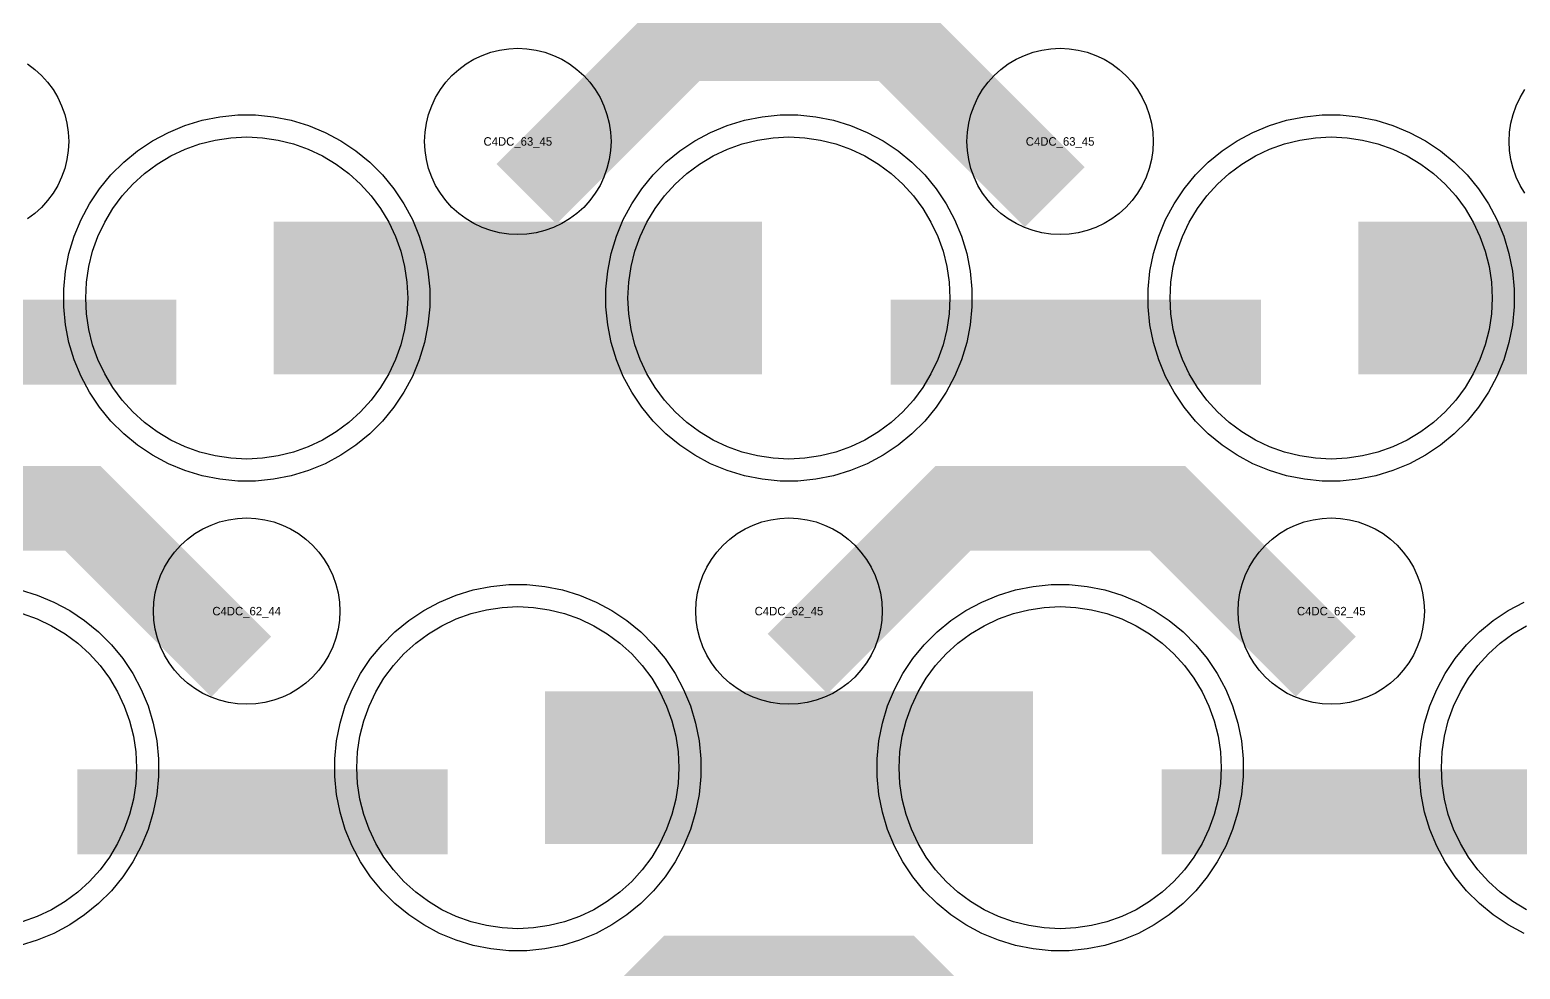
# Model space of a CAD drawing. Extents: x -11880 to 11880, y -14992 to 14992.
# Drawn here: x 2256 to 2695.8, y -6308 to -6030.9 of the extents above; entities that cross this region are included whole.
import ezdxf
from ezdxf.enums import TextEntityAlignment as Align

# ---------------------------------------------------------------- set-up
doc = ezdxf.new("R2010")
doc.units = 0
doc.header["$MEASUREMENT"] = 0
for name, color, linetype in [('GDS_775_DT_237', 138, 'CONTINUOUS'), ('RDL1_FS', 34, 'CONTINUOUS'), ('RDL_BS', 160, 'CONTINUOUS')]:
    doc.layers.add(name, color=color, linetype=linetype)

msp = doc.modelspace()

# ---------------------------------------------------------------- linework, layer by layer
at = {"layer": 'RDL1_FS'}
for points in [[(2320, -6157.539), (2315.343, -6157.31), (2310.732, -6156.626), (2306.209, -6155.494), (2301.819, -6153.922), (2297.605, -6151.93), (2293.605, -6149.532), (2289.86, -6146.754), (2286.406, -6143.624), (2283.276, -6140.17), (2280.498, -6136.425), (2278.1, -6132.425), (2276.108, -6128.211), (2274.536, -6123.821), (2273.404, -6119.298), (2272.72, -6114.687), (2272.491, -6110.03), (2272.72, -6105.373), (2273.404, -6100.762), (2274.536, -6096.239), (2276.108, -6091.849), (2278.1, -6087.635), (2280.498, -6083.635), (2283.276, -6079.89), (2286.406, -6076.436), (2289.86, -6073.306), (2293.605, -6070.528), (2297.605, -6068.13), (2301.819, -6066.138), (2306.209, -6064.566), (2310.732, -6063.434), (2315.343, -6062.75), (2320, -6062.521), (2324.657, -6062.75), (2329.268, -6063.434), (2333.791, -6064.566), (2338.181, -6066.138), (2342.395, -6068.13), (2346.395, -6070.528), (2350.14, -6073.306), (2353.594, -6076.436), (2356.724, -6079.89), (2359.502, -6083.635), (2361.9, -6087.635), (2363.892, -6091.849), (2365.464, -6096.239), (2366.596, -6100.762), (2367.28, -6105.373), (2367.509, -6110.03), (2367.28, -6114.687), (2366.596, -6119.298), (2365.464, -6123.821), (2363.892, -6128.211), (2361.9, -6132.425), (2359.502, -6136.425), (2356.724, -6140.17), (2353.594, -6143.624), (2350.14, -6146.754), (2346.395, -6149.532), (2342.395, -6151.93), (2338.181, -6153.922), (2333.791, -6155.494), (2329.268, -6156.626), (2324.657, -6157.31)], [(2480, -6157.539), (2475.343, -6157.31), (2470.732, -6156.626), (2466.209, -6155.494), (2461.819, -6153.922), (2457.605, -6151.93), (2453.605, -6149.532), (2449.86, -6146.754), (2446.406, -6143.624), (2443.276, -6140.17), (2440.498, -6136.425), (2438.1, -6132.425), (2436.108, -6128.211), (2434.536, -6123.821), (2433.404, -6119.298), (2432.72, -6114.687), (2432.491, -6110.03), (2432.72, -6105.373), (2433.404, -6100.762), (2434.536, -6096.239), (2436.108, -6091.849), (2438.1, -6087.635), (2440.498, -6083.635), (2443.276, -6079.89), (2446.406, -6076.436), (2449.86, -6073.306), (2453.605, -6070.528), (2457.605, -6068.13), (2461.819, -6066.138), (2466.209, -6064.566), (2470.732, -6063.434), (2475.343, -6062.75), (2480, -6062.521), (2484.657, -6062.75), (2489.268, -6063.434), (2493.791, -6064.566), (2498.181, -6066.138), (2502.395, -6068.13), (2506.395, -6070.528), (2510.14, -6073.306), (2513.594, -6076.436), (2516.724, -6079.89), (2519.502, -6083.635), (2521.9, -6087.635), (2523.892, -6091.849), (2525.464, -6096.239), (2526.596, -6100.762), (2527.28, -6105.373), (2527.509, -6110.03), (2527.28, -6114.687), (2526.596, -6119.298), (2525.464, -6123.821), (2523.892, -6128.211), (2521.9, -6132.425), (2519.502, -6136.425), (2516.724, -6140.17), (2513.594, -6143.624), (2510.14, -6146.754), (2506.395, -6149.532), (2502.395, -6151.93), (2498.181, -6153.922), (2493.791, -6155.494), (2489.268, -6156.626), (2484.657, -6157.31)], [(2640, -6157.539), (2635.343, -6157.31), (2630.732, -6156.626), (2626.209, -6155.494), (2621.819, -6153.922), (2617.605, -6151.93), (2613.605, -6149.532), (2609.86, -6146.754), (2606.406, -6143.624), (2603.276, -6140.17), (2600.498, -6136.425), (2598.1, -6132.425), (2596.108, -6128.211), (2594.536, -6123.821), (2593.404, -6119.298), (2592.72, -6114.687), (2592.491, -6110.03), (2592.72, -6105.373), (2593.404, -6100.762), (2594.536, -6096.239), (2596.108, -6091.849), (2598.1, -6087.635), (2600.498, -6083.635), (2603.276, -6079.89), (2606.406, -6076.436), (2609.86, -6073.306), (2613.605, -6070.528), (2617.605, -6068.13), (2621.819, -6066.138), (2626.209, -6064.566), (2630.732, -6063.434), (2635.343, -6062.75), (2640, -6062.521), (2644.657, -6062.75), (2649.268, -6063.434), (2653.791, -6064.566), (2658.181, -6066.138), (2662.395, -6068.13), (2666.395, -6070.528), (2670.14, -6073.306), (2673.594, -6076.436), (2676.724, -6079.89), (2679.502, -6083.635), (2681.9, -6087.635), (2683.892, -6091.849), (2685.464, -6096.239), (2686.596, -6100.762), (2687.28, -6105.373), (2687.509, -6110.03), (2687.28, -6114.687), (2686.596, -6119.298), (2685.464, -6123.821), (2683.892, -6128.211), (2681.9, -6132.425), (2679.502, -6136.425), (2676.724, -6140.17), (2673.594, -6143.624), (2670.14, -6146.754), (2666.395, -6149.532), (2662.395, -6151.93), (2658.181, -6153.922), (2653.791, -6155.494), (2649.268, -6156.626), (2644.657, -6157.31)]]:
    msp.add_lwpolyline(points, close=True, dxfattribs=at)
for points in [[(2328.002, -6110.03, 45, 45, 0), (2400.002, -6110.03, 45, 45, 0)], [(2400.002, -6110.03, 45, 45, 0), (2472.002, -6110.03, 45, 45, 0)], [(2648.002, -6110.03, 45, 45, 0), (2720.002, -6110.03, 45, 45, 0)]]:
    msp.add_lwpolyline(points, format="xyseb", dxfattribs=at)
at = {"layer": 'RDL1_FS', "color": 241, "true_color": 0xf7abae}
for points in [[(2253.791, -6203.126), (2258.181, -6204.698), (2262.395, -6206.69), (2266.395, -6209.088), (2270.14, -6211.866), (2273.594, -6214.996), (2276.724, -6218.45), (2279.502, -6222.195), (2281.9, -6226.195), (2283.892, -6230.409), (2285.464, -6234.799), (2286.596, -6239.322), (2287.28, -6243.933), (2287.509, -6248.59), (2287.28, -6253.247), (2286.596, -6257.858), (2285.464, -6262.381), (2283.892, -6266.771), (2281.9, -6270.985), (2279.502, -6274.985), (2276.724, -6278.73), (2273.594, -6282.184), (2270.14, -6285.314), (2266.395, -6288.092), (2262.395, -6290.49), (2258.181, -6292.482), (2253.791, -6294.054)], [(2697.605, -6290.49), (2693.605, -6288.092), (2689.86, -6285.314), (2686.406, -6282.184), (2683.276, -6278.73), (2680.498, -6274.985), (2678.1, -6270.985), (2676.108, -6266.771), (2674.536, -6262.381), (2673.404, -6257.858), (2672.72, -6253.247), (2672.491, -6248.59), (2672.72, -6243.933), (2673.404, -6239.322), (2674.536, -6234.799), (2676.108, -6230.409), (2678.1, -6226.195), (2680.498, -6222.195), (2683.276, -6218.45), (2686.406, -6214.996), (2689.86, -6211.866), (2693.605, -6209.088), (2697.605, -6206.69)]]:
    msp.add_lwpolyline(points, dxfattribs=at)
for points in [[(2400, -6296.099), (2395.343, -6295.87), (2390.732, -6295.186), (2386.209, -6294.054), (2381.819, -6292.482), (2377.605, -6290.49), (2373.605, -6288.092), (2369.86, -6285.314), (2366.406, -6282.184), (2363.276, -6278.73), (2360.498, -6274.985), (2358.1, -6270.985), (2356.108, -6266.771), (2354.536, -6262.381), (2353.404, -6257.858), (2352.72, -6253.247), (2352.491, -6248.59), (2352.72, -6243.933), (2353.404, -6239.322), (2354.536, -6234.799), (2356.108, -6230.409), (2358.1, -6226.195), (2360.498, -6222.195), (2363.276, -6218.45), (2366.406, -6214.996), (2369.86, -6211.866), (2373.605, -6209.088), (2377.605, -6206.69), (2381.819, -6204.698), (2386.209, -6203.126), (2390.732, -6201.994), (2395.343, -6201.31), (2400, -6201.081), (2404.657, -6201.31), (2409.268, -6201.994), (2413.791, -6203.126), (2418.181, -6204.698), (2422.395, -6206.69), (2426.395, -6209.088), (2430.14, -6211.866), (2433.594, -6214.996), (2436.724, -6218.45), (2439.502, -6222.195), (2441.9, -6226.195), (2443.892, -6230.409), (2445.464, -6234.799), (2446.596, -6239.322), (2447.28, -6243.933), (2447.509, -6248.59), (2447.28, -6253.247), (2446.596, -6257.858), (2445.464, -6262.381), (2443.892, -6266.771), (2441.9, -6270.985), (2439.502, -6274.985), (2436.724, -6278.73), (2433.594, -6282.184), (2430.14, -6285.314), (2426.395, -6288.092), (2422.395, -6290.49), (2418.181, -6292.482), (2413.791, -6294.054), (2409.268, -6295.186), (2404.657, -6295.87)], [(2560, -6296.099), (2555.343, -6295.87), (2550.732, -6295.186), (2546.209, -6294.054), (2541.819, -6292.482), (2537.605, -6290.49), (2533.605, -6288.092), (2529.86, -6285.314), (2526.406, -6282.184), (2523.276, -6278.73), (2520.498, -6274.985), (2518.1, -6270.985), (2516.108, -6266.771), (2514.536, -6262.381), (2513.404, -6257.858), (2512.72, -6253.247), (2512.491, -6248.59), (2512.72, -6243.933), (2513.404, -6239.322), (2514.536, -6234.799), (2516.108, -6230.409), (2518.1, -6226.195), (2520.498, -6222.195), (2523.276, -6218.45), (2526.406, -6214.996), (2529.86, -6211.866), (2533.605, -6209.088), (2537.605, -6206.69), (2541.819, -6204.698), (2546.209, -6203.126), (2550.732, -6201.994), (2555.343, -6201.31), (2560, -6201.081), (2564.657, -6201.31), (2569.268, -6201.994), (2573.791, -6203.126), (2578.181, -6204.698), (2582.395, -6206.69), (2586.395, -6209.088), (2590.14, -6211.866), (2593.594, -6214.996), (2596.724, -6218.45), (2599.502, -6222.195), (2601.9, -6226.195), (2603.892, -6230.409), (2605.464, -6234.799), (2606.596, -6239.322), (2607.28, -6243.933), (2607.509, -6248.59), (2607.28, -6253.247), (2606.596, -6257.858), (2605.464, -6262.381), (2603.892, -6266.771), (2601.9, -6270.985), (2599.502, -6274.985), (2596.724, -6278.73), (2593.594, -6282.184), (2590.14, -6285.314), (2586.395, -6288.092), (2582.395, -6290.49), (2578.181, -6292.482), (2573.791, -6294.054), (2569.268, -6295.186), (2564.657, -6295.87)]]:
    msp.add_lwpolyline(points, close=True, dxfattribs=at)
for points in [[(2408.002, -6248.59, 45, 45, 0), (2480.002, -6248.59, 45, 45, 0)], [(2480.002, -6248.59, 45, 45, 0), (2552.002, -6248.59, 45, 45, 0)]]:
    msp.add_lwpolyline(points, format="xyseb", dxfattribs=at)
at = {"layer": 'RDL_BS'}
for points in [[(2402.562, -6079.344, 25, 25, 0), (2448.377, -6033.529, 25, 25, 0), (2481.93, -6033.529, 25, 25, 0)], [(2558.401, -6080.243, 25, 25, 0), (2511.687, -6033.529, 25, 25, 0), (2481.929, -6033.529, 25, 25, 0)], [(2190.016, -6123.043, 25, 25, 0), (2299.281, -6123.043, 25, 25, 0)], [(2510.016, -6123.043, 25, 25, 0), (2619.281, -6123.043, 25, 25, 0)], [(2318.401, -6218.803, 25, 25, 0), (2271.687, -6172.089, 25, 25, 0), (2241.929, -6172.089, 25, 25, 0)], [(2482.562, -6217.904, 25, 25, 0), (2528.377, -6172.089, 25, 25, 0), (2561.93, -6172.089, 25, 25, 0)], [(2638.401, -6218.803, 25, 25, 0), (2591.687, -6172.089, 25, 25, 0), (2561.929, -6172.089, 25, 25, 0)], [(2402.562, -6356.469, 25, 25, 0), (2448.377, -6310.654, 25, 25, 0), (2481.93, -6310.654, 25, 25, 0)], [(2558.401, -6357.368, 25, 25, 0), (2511.687, -6310.654, 25, 25, 0), (2481.929, -6310.654, 25, 25, 0)]]:
    msp.add_lwpolyline(points, format="xyseb", dxfattribs=at)
for points in [[(2400, -6091.336), (2397.307, -6091.204), (2394.635, -6090.808), (2392.016, -6090.151), (2389.481, -6089.244), (2387.044, -6088.092), (2384.72, -6086.699), (2382.557, -6085.096), (2380.558, -6083.284), (2378.746, -6081.285), (2377.143, -6079.122), (2375.75, -6076.798), (2374.598, -6074.361), (2373.691, -6071.826), (2373.034, -6069.207), (2372.638, -6066.535), (2372.506, -6063.842), (2372.638, -6061.149), (2373.034, -6058.477), (2373.691, -6055.858), (2374.598, -6053.323), (2375.75, -6050.886), (2377.143, -6048.562), (2378.746, -6046.399), (2380.558, -6044.4), (2382.557, -6042.588), (2384.72, -6040.985), (2387.044, -6039.592), (2389.481, -6038.44), (2392.016, -6037.533), (2394.635, -6036.876), (2397.307, -6036.48), (2400, -6036.348), (2402.693, -6036.48), (2405.365, -6036.876), (2407.984, -6037.533), (2410.519, -6038.44), (2412.956, -6039.592), (2415.28, -6040.985), (2417.443, -6042.588), (2419.442, -6044.4), (2421.254, -6046.399), (2422.857, -6048.562), (2424.25, -6050.886), (2425.402, -6053.323), (2426.309, -6055.858), (2426.966, -6058.477), (2427.362, -6061.149), (2427.494, -6063.842), (2427.362, -6066.535), (2426.966, -6069.207), (2426.309, -6071.826), (2425.402, -6074.361), (2424.25, -6076.798), (2422.857, -6079.122), (2421.254, -6081.285), (2419.442, -6083.284), (2417.443, -6085.096), (2415.28, -6086.699), (2412.956, -6088.092), (2410.519, -6089.244), (2407.984, -6090.151), (2405.365, -6090.808), (2402.693, -6091.204)], [(2560, -6091.336), (2557.307, -6091.204), (2554.635, -6090.808), (2552.016, -6090.151), (2549.481, -6089.244), (2547.044, -6088.092), (2544.72, -6086.699), (2542.557, -6085.096), (2540.558, -6083.284), (2538.746, -6081.285), (2537.143, -6079.122), (2535.75, -6076.798), (2534.598, -6074.361), (2533.691, -6071.826), (2533.034, -6069.207), (2532.638, -6066.535), (2532.506, -6063.842), (2532.638, -6061.149), (2533.034, -6058.477), (2533.691, -6055.858), (2534.598, -6053.323), (2535.75, -6050.886), (2537.143, -6048.562), (2538.746, -6046.399), (2540.558, -6044.4), (2542.557, -6042.588), (2544.72, -6040.985), (2547.044, -6039.592), (2549.481, -6038.44), (2552.016, -6037.533), (2554.635, -6036.876), (2557.307, -6036.48), (2560, -6036.348), (2562.693, -6036.48), (2565.365, -6036.876), (2567.984, -6037.533), (2570.519, -6038.44), (2572.956, -6039.592), (2575.28, -6040.985), (2577.443, -6042.588), (2579.442, -6044.4), (2581.254, -6046.399), (2582.857, -6048.562), (2584.25, -6050.886), (2585.402, -6053.323), (2586.309, -6055.858), (2586.966, -6058.477), (2587.362, -6061.149), (2587.494, -6063.842), (2587.362, -6066.535), (2586.966, -6069.207), (2586.309, -6071.826), (2585.402, -6074.361), (2584.25, -6076.798), (2582.857, -6079.122), (2581.254, -6081.285), (2579.442, -6083.284), (2577.443, -6085.096), (2575.28, -6086.699), (2572.956, -6088.092), (2570.519, -6089.244), (2567.984, -6090.151), (2565.365, -6090.808), (2562.693, -6091.204)], [(2317.356, -6164.03), (2312.062, -6163.513), (2306.835, -6162.467), (2301.795, -6160.936), (2296.885, -6158.905), (2292.223, -6156.413), (2287.809, -6153.466), (2283.708, -6150.104), (2279.926, -6146.322), (2276.564, -6142.221), (2273.617, -6137.807), (2271.125, -6133.145), (2269.094, -6128.235), (2267.563, -6123.195), (2266.517, -6117.968), (2266, -6112.674), (2266, -6107.386), (2266.517, -6102.092), (2267.563, -6096.865), (2269.094, -6091.825), (2271.125, -6086.915), (2273.617, -6082.253), (2276.564, -6077.839), (2279.926, -6073.738), (2283.708, -6069.956), (2287.809, -6066.594), (2292.223, -6063.647), (2296.885, -6061.155), (2301.795, -6059.124), (2306.835, -6057.593), (2312.062, -6056.547), (2317.356, -6056.03), (2322.644, -6056.03), (2327.938, -6056.547), (2333.165, -6057.593), (2338.205, -6059.124), (2343.115, -6061.155), (2347.777, -6063.647), (2352.191, -6066.594), (2356.292, -6069.956), (2360.074, -6073.738), (2363.436, -6077.839), (2366.383, -6082.253), (2368.875, -6086.915), (2370.906, -6091.825), (2372.437, -6096.865), (2373.483, -6102.092), (2374, -6107.386), (2374, -6112.674), (2373.483, -6117.968), (2372.437, -6123.195), (2370.906, -6128.235), (2368.875, -6133.145), (2366.383, -6137.807), (2363.436, -6142.221), (2360.074, -6146.322), (2356.292, -6150.104), (2352.191, -6153.466), (2347.777, -6156.413), (2343.115, -6158.905), (2338.205, -6160.936), (2333.165, -6162.467), (2327.938, -6163.513), (2322.644, -6164.03)], [(2477.356, -6164.03), (2472.062, -6163.513), (2466.835, -6162.467), (2461.795, -6160.936), (2456.885, -6158.905), (2452.223, -6156.413), (2447.809, -6153.466), (2443.708, -6150.104), (2439.926, -6146.322), (2436.564, -6142.221), (2433.617, -6137.807), (2431.125, -6133.145), (2429.094, -6128.235), (2427.563, -6123.195), (2426.517, -6117.968), (2426, -6112.674), (2426, -6107.386), (2426.517, -6102.092), (2427.563, -6096.865), (2429.094, -6091.825), (2431.125, -6086.915), (2433.617, -6082.253), (2436.564, -6077.839), (2439.926, -6073.738), (2443.708, -6069.956), (2447.809, -6066.594), (2452.223, -6063.647), (2456.885, -6061.155), (2461.795, -6059.124), (2466.835, -6057.593), (2472.062, -6056.547), (2477.356, -6056.03), (2482.644, -6056.03), (2487.938, -6056.547), (2493.165, -6057.593), (2498.205, -6059.124), (2503.115, -6061.155), (2507.777, -6063.647), (2512.191, -6066.594), (2516.292, -6069.956), (2520.074, -6073.738), (2523.436, -6077.839), (2526.383, -6082.253), (2528.875, -6086.915), (2530.906, -6091.825), (2532.437, -6096.865), (2533.483, -6102.092), (2534, -6107.386), (2534, -6112.674), (2533.483, -6117.968), (2532.437, -6123.195), (2530.906, -6128.235), (2528.875, -6133.145), (2526.383, -6137.807), (2523.436, -6142.221), (2520.074, -6146.322), (2516.292, -6150.104), (2512.191, -6153.466), (2507.777, -6156.413), (2503.115, -6158.905), (2498.205, -6160.936), (2493.165, -6162.467), (2487.938, -6163.513), (2482.644, -6164.03)], [(2637.356, -6164.03), (2632.062, -6163.513), (2626.835, -6162.467), (2621.795, -6160.936), (2616.885, -6158.905), (2612.223, -6156.413), (2607.809, -6153.466), (2603.708, -6150.104), (2599.926, -6146.322), (2596.564, -6142.221), (2593.617, -6137.807), (2591.125, -6133.145), (2589.094, -6128.235), (2587.563, -6123.195), (2586.517, -6117.968), (2586, -6112.674), (2586, -6107.386), (2586.517, -6102.092), (2587.563, -6096.865), (2589.094, -6091.825), (2591.125, -6086.915), (2593.617, -6082.253), (2596.564, -6077.839), (2599.926, -6073.738), (2603.708, -6069.956), (2607.809, -6066.594), (2612.223, -6063.647), (2616.885, -6061.155), (2621.795, -6059.124), (2626.835, -6057.593), (2632.062, -6056.547), (2637.356, -6056.03), (2642.644, -6056.03), (2647.938, -6056.547), (2653.165, -6057.593), (2658.205, -6059.124), (2663.115, -6061.155), (2667.777, -6063.647), (2672.191, -6066.594), (2676.292, -6069.956), (2680.074, -6073.738), (2683.436, -6077.839), (2686.383, -6082.253), (2688.875, -6086.915), (2690.906, -6091.825), (2692.437, -6096.865), (2693.483, -6102.092), (2694, -6107.386), (2694, -6112.674), (2693.483, -6117.968), (2692.437, -6123.195), (2690.906, -6128.235), (2688.875, -6133.145), (2686.383, -6137.807), (2683.436, -6142.221), (2680.074, -6146.322), (2676.292, -6150.104), (2672.191, -6153.466), (2667.777, -6156.413), (2663.115, -6158.905), (2658.205, -6160.936), (2653.165, -6162.467), (2647.938, -6163.513), (2642.644, -6164.03)], [(2320, -6229.896), (2317.307, -6229.764), (2314.635, -6229.368), (2312.016, -6228.711), (2309.481, -6227.804), (2307.044, -6226.652), (2304.72, -6225.259), (2302.557, -6223.656), (2300.558, -6221.844), (2298.746, -6219.845), (2297.143, -6217.682), (2295.75, -6215.358), (2294.598, -6212.921), (2293.691, -6210.386), (2293.034, -6207.767), (2292.638, -6205.095), (2292.506, -6202.402), (2292.638, -6199.709), (2293.034, -6197.037), (2293.691, -6194.418), (2294.598, -6191.883), (2295.75, -6189.446), (2297.143, -6187.122), (2298.746, -6184.959), (2300.558, -6182.96), (2302.557, -6181.148), (2304.72, -6179.545), (2307.044, -6178.152), (2309.481, -6177), (2312.016, -6176.093), (2314.635, -6175.436), (2317.307, -6175.04), (2320, -6174.908), (2322.693, -6175.04), (2325.365, -6175.436), (2327.984, -6176.093), (2330.519, -6177), (2332.956, -6178.152), (2335.28, -6179.545), (2337.443, -6181.148), (2339.442, -6182.96), (2341.254, -6184.959), (2342.857, -6187.122), (2344.25, -6189.446), (2345.402, -6191.883), (2346.309, -6194.418), (2346.966, -6197.037), (2347.362, -6199.709), (2347.494, -6202.402), (2347.362, -6205.095), (2346.966, -6207.767), (2346.309, -6210.386), (2345.402, -6212.921), (2344.25, -6215.358), (2342.857, -6217.682), (2341.254, -6219.845), (2339.442, -6221.844), (2337.443, -6223.656), (2335.28, -6225.259), (2332.956, -6226.652), (2330.519, -6227.804), (2327.984, -6228.711), (2325.365, -6229.368), (2322.693, -6229.764)], [(2480, -6229.896), (2477.307, -6229.764), (2474.635, -6229.368), (2472.016, -6228.711), (2469.481, -6227.804), (2467.044, -6226.652), (2464.72, -6225.259), (2462.557, -6223.656), (2460.558, -6221.844), (2458.746, -6219.845), (2457.143, -6217.682), (2455.75, -6215.358), (2454.598, -6212.921), (2453.691, -6210.386), (2453.034, -6207.767), (2452.638, -6205.095), (2452.506, -6202.402), (2452.638, -6199.709), (2453.034, -6197.037), (2453.691, -6194.418), (2454.598, -6191.883), (2455.75, -6189.446), (2457.143, -6187.122), (2458.746, -6184.959), (2460.558, -6182.96), (2462.557, -6181.148), (2464.72, -6179.545), (2467.044, -6178.152), (2469.481, -6177), (2472.016, -6176.093), (2474.635, -6175.436), (2477.307, -6175.04), (2480, -6174.908), (2482.693, -6175.04), (2485.365, -6175.436), (2487.984, -6176.093), (2490.519, -6177), (2492.956, -6178.152), (2495.28, -6179.545), (2497.443, -6181.148), (2499.442, -6182.96), (2501.254, -6184.959), (2502.857, -6187.122), (2504.25, -6189.446), (2505.402, -6191.883), (2506.309, -6194.418), (2506.966, -6197.037), (2507.362, -6199.709), (2507.494, -6202.402), (2507.362, -6205.095), (2506.966, -6207.767), (2506.309, -6210.386), (2505.402, -6212.921), (2504.25, -6215.358), (2502.857, -6217.682), (2501.254, -6219.845), (2499.442, -6221.844), (2497.443, -6223.656), (2495.28, -6225.259), (2492.956, -6226.652), (2490.519, -6227.804), (2487.984, -6228.711), (2485.365, -6229.368), (2482.693, -6229.764)], [(2640, -6229.896), (2637.307, -6229.764), (2634.635, -6229.368), (2632.016, -6228.711), (2629.481, -6227.804), (2627.044, -6226.652), (2624.72, -6225.259), (2622.557, -6223.656), (2620.558, -6221.844), (2618.746, -6219.845), (2617.143, -6217.682), (2615.75, -6215.358), (2614.598, -6212.921), (2613.691, -6210.386), (2613.034, -6207.767), (2612.638, -6205.095), (2612.506, -6202.402), (2612.638, -6199.709), (2613.034, -6197.037), (2613.691, -6194.418), (2614.598, -6191.883), (2615.75, -6189.446), (2617.143, -6187.122), (2618.746, -6184.959), (2620.558, -6182.96), (2622.557, -6181.148), (2624.72, -6179.545), (2627.044, -6178.152), (2629.481, -6177), (2632.016, -6176.093), (2634.635, -6175.436), (2637.307, -6175.04), (2640, -6174.908), (2642.693, -6175.04), (2645.365, -6175.436), (2647.984, -6176.093), (2650.519, -6177), (2652.956, -6178.152), (2655.28, -6179.545), (2657.443, -6181.148), (2659.442, -6182.96), (2661.254, -6184.959), (2662.857, -6187.122), (2664.25, -6189.446), (2665.402, -6191.883), (2666.309, -6194.418), (2666.966, -6197.037), (2667.362, -6199.709), (2667.494, -6202.402), (2667.362, -6205.095), (2666.966, -6207.767), (2666.309, -6210.386), (2665.402, -6212.921), (2664.25, -6215.358), (2662.857, -6217.682), (2661.254, -6219.845), (2659.442, -6221.844), (2657.443, -6223.656), (2655.28, -6225.259), (2652.956, -6226.652), (2650.519, -6227.804), (2647.984, -6228.711), (2645.365, -6229.368), (2642.693, -6229.764)]]:
    msp.add_lwpolyline(points, close=True, dxfattribs=at)
for points in [[(2255.28, -6040.985), (2257.443, -6042.588), (2259.442, -6044.4), (2261.254, -6046.399), (2262.857, -6048.562), (2264.25, -6050.886), (2265.402, -6053.323), (2266.309, -6055.858), (2266.966, -6058.477), (2267.362, -6061.149), (2267.494, -6063.842), (2267.362, -6066.535), (2266.966, -6069.207), (2266.309, -6071.826), (2265.402, -6074.361), (2264.25, -6076.798), (2262.857, -6079.122), (2261.254, -6081.285), (2259.442, -6083.284), (2257.443, -6085.096), (2255.28, -6086.699)], [(2697.143, -6079.122), (2695.75, -6076.798), (2694.598, -6074.361), (2693.691, -6071.826), (2693.034, -6069.207), (2692.638, -6066.535), (2692.506, -6063.842), (2692.638, -6061.149), (2693.034, -6058.477), (2693.691, -6055.858), (2694.598, -6053.323), (2695.75, -6050.886), (2697.143, -6048.562)]]:
    msp.add_lwpolyline(points, dxfattribs=at)
at = {"layer": 'RDL_BS', "color": 241, "true_color": 0xf7abae}
for points in [[(2397.356, -6302.59), (2392.062, -6302.073), (2386.835, -6301.027), (2381.795, -6299.496), (2376.885, -6297.465), (2372.223, -6294.973), (2367.809, -6292.026), (2363.708, -6288.664), (2359.926, -6284.882), (2356.564, -6280.781), (2353.617, -6276.367), (2351.125, -6271.705), (2349.094, -6266.795), (2347.563, -6261.755), (2346.517, -6256.528), (2346, -6251.234), (2346, -6245.946), (2346.517, -6240.652), (2347.563, -6235.425), (2349.094, -6230.385), (2351.125, -6225.475), (2353.617, -6220.813), (2356.564, -6216.399), (2359.926, -6212.298), (2363.708, -6208.516), (2367.809, -6205.154), (2372.223, -6202.207), (2376.885, -6199.715), (2381.795, -6197.684), (2386.835, -6196.153), (2392.062, -6195.107), (2397.356, -6194.59), (2402.644, -6194.59), (2407.938, -6195.107), (2413.165, -6196.153), (2418.205, -6197.684), (2423.115, -6199.715), (2427.777, -6202.207), (2432.191, -6205.154), (2436.292, -6208.516), (2440.074, -6212.298), (2443.436, -6216.399), (2446.383, -6220.813), (2448.875, -6225.475), (2450.906, -6230.385), (2452.437, -6235.425), (2453.483, -6240.652), (2454, -6245.946), (2454, -6251.234), (2453.483, -6256.528), (2452.437, -6261.755), (2450.906, -6266.795), (2448.875, -6271.705), (2446.383, -6276.367), (2443.436, -6280.781), (2440.074, -6284.882), (2436.292, -6288.664), (2432.191, -6292.026), (2427.777, -6294.973), (2423.115, -6297.465), (2418.205, -6299.496), (2413.165, -6301.027), (2407.938, -6302.073), (2402.644, -6302.59)], [(2557.356, -6302.59), (2552.062, -6302.073), (2546.835, -6301.027), (2541.795, -6299.496), (2536.885, -6297.465), (2532.223, -6294.973), (2527.809, -6292.026), (2523.708, -6288.664), (2519.926, -6284.882), (2516.564, -6280.781), (2513.617, -6276.367), (2511.125, -6271.705), (2509.094, -6266.795), (2507.563, -6261.755), (2506.517, -6256.528), (2506, -6251.234), (2506, -6245.946), (2506.517, -6240.652), (2507.563, -6235.425), (2509.094, -6230.385), (2511.125, -6225.475), (2513.617, -6220.813), (2516.564, -6216.399), (2519.926, -6212.298), (2523.708, -6208.516), (2527.809, -6205.154), (2532.223, -6202.207), (2536.885, -6199.715), (2541.795, -6197.684), (2546.835, -6196.153), (2552.062, -6195.107), (2557.356, -6194.59), (2562.644, -6194.59), (2567.938, -6195.107), (2573.165, -6196.153), (2578.205, -6197.684), (2583.115, -6199.715), (2587.777, -6202.207), (2592.191, -6205.154), (2596.292, -6208.516), (2600.074, -6212.298), (2603.436, -6216.399), (2606.383, -6220.813), (2608.875, -6225.475), (2610.906, -6230.385), (2612.437, -6235.425), (2613.483, -6240.652), (2614, -6245.946), (2614, -6251.234), (2613.483, -6256.528), (2612.437, -6261.755), (2610.906, -6266.795), (2608.875, -6271.705), (2606.383, -6276.367), (2603.436, -6280.781), (2600.074, -6284.882), (2596.292, -6288.664), (2592.191, -6292.026), (2587.777, -6294.973), (2583.115, -6297.465), (2578.205, -6299.496), (2573.165, -6301.027), (2567.938, -6302.073), (2562.644, -6302.59)]]:
    msp.add_lwpolyline(points, close=True, dxfattribs=at)
for points in [[(2253.165, -6196.153), (2258.205, -6197.684), (2263.115, -6199.715), (2267.777, -6202.207), (2272.191, -6205.154), (2276.292, -6208.516), (2280.074, -6212.298), (2283.436, -6216.399), (2286.383, -6220.813), (2288.875, -6225.475), (2290.906, -6230.385), (2292.437, -6235.425), (2293.483, -6240.652), (2294, -6245.946), (2294, -6251.234), (2293.483, -6256.528), (2292.437, -6261.755), (2290.906, -6266.795), (2288.875, -6271.705), (2286.383, -6276.367), (2283.436, -6280.781), (2280.074, -6284.882), (2276.292, -6288.664), (2272.191, -6292.026), (2267.777, -6294.973), (2263.115, -6297.465), (2258.205, -6299.496), (2253.165, -6301.027)], [(2696.885, -6297.465), (2692.223, -6294.973), (2687.809, -6292.026), (2683.708, -6288.664), (2679.926, -6284.882), (2676.564, -6280.781), (2673.617, -6276.367), (2671.125, -6271.705), (2669.094, -6266.795), (2667.563, -6261.755), (2666.517, -6256.528), (2666, -6251.234), (2666, -6245.946), (2666.517, -6240.652), (2667.563, -6235.425), (2669.094, -6230.385), (2671.125, -6225.475), (2673.617, -6220.813), (2676.564, -6216.399), (2679.926, -6212.298), (2683.708, -6208.516), (2687.809, -6205.154), (2692.223, -6202.207), (2696.885, -6199.715)]]:
    msp.add_lwpolyline(points, dxfattribs=at)
for points in [[(2270.016, -6261.603, 25, 25, 0), (2379.281, -6261.603, 25, 25, 0)], [(2590.016, -6261.603, 25, 25, 0), (2699.281, -6261.603, 25, 25, 0)]]:
    msp.add_lwpolyline(points, format="xyseb", dxfattribs=at)

# ---------------------------------------------------------------- texts
at = {"layer": 'GDS_775_DT_237'}
for s, p in [('C4DC_63_45', (2400, -6063.842)), ('C4DC_63_45', (2400, -6063.842)), ('C4DC_63_45', (2560, -6063.842)), ('C4DC_63_45', (2560, -6063.842)), ('C4DC_62_44', (2320, -6202.402)), ('C4DC_62_44', (2320, -6202.402)), ('C4DC_62_45', (2480, -6202.402)), ('C4DC_62_45', (2480, -6202.402)), ('C4DC_62_45', (2640, -6202.402)), ('C4DC_62_45', (2640, -6202.402))]:
    msp.add_text(s, height=2.5, dxfattribs=at).set_placement(p, align=Align.MIDDLE_CENTER)

doc.saveas('drawing.dxf')
